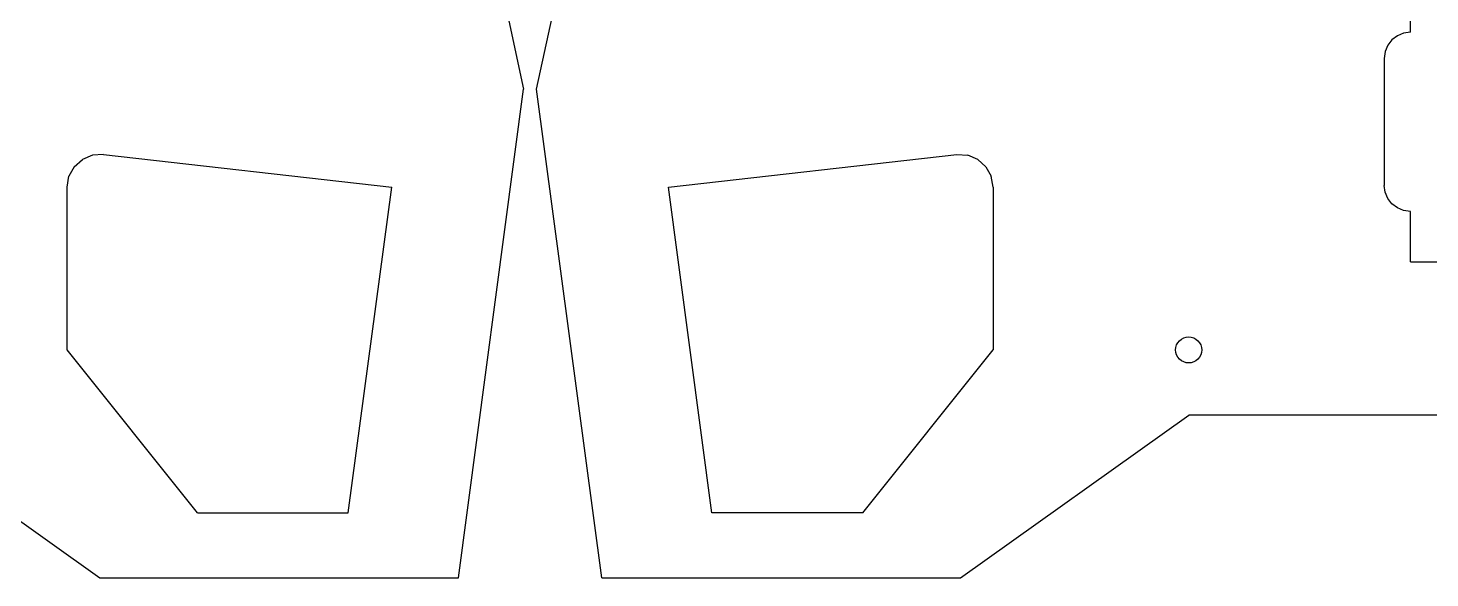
# Model space of a CAD drawing. Header units: metres. Extents: x -70 to 657, y -377 to 70.
# Drawn here: x 144 to 359, y -377 to -292.6 of the extents above; entities that cross this region are included whole.
import ezdxf

# ---------------------------------------------------------------- set-up
doc = ezdxf.new("R2010")
doc.units = ezdxf.units.M

msp = doc.modelspace()

# ---------------------------------------------------------------- linework, layer by layer
for p, q in [((205, -232), (220, -302)), ((222, -302), (237, -232)), ((356, -293.25), (356, -285.5)), ((353.17, -294.42), (352.54, -295.25)), ((354, -293.79), (353.17, -294.42)), ((354.96, -293.39), (354, -293.79)), ((356, -293.25), (354.96, -293.39)), ((352.14, -296.21), (352, -297.25)), ((352.54, -295.25), (352.14, -296.21)), ((352, -297.25), (352, -316.75)), ((210, -377), (220, -302)), ((232, -377), (222, -302)), ((151.09, -313.88), (150.28, -315.35)), ((151.09, -313.88), (152.34, -312.77)), ((153.88, -312.13), (152.34, -312.77)), ((155.56, -312.03), (153.88, -312.13)), ((155.56, -312.03), (199.79, -317)), ((242.21, -317), (286.44, -312.03)), ((286.44, -312.03), (288.11, -312.13)), ((289.66, -312.77), (288.11, -312.13)), ((289.66, -312.77), (290.91, -313.88)), ((290.91, -313.88), (291.72, -315.35)), ((150, -317), (150.28, -315.35)), ((292, -317), (291.72, -315.35)), ((150, -342), (150, -317)), ((193.12, -367), (199.79, -317)), ((248.88, -367), (242.21, -317)), ((292, -317), (292, -342)), ((352.14, -317.79), (352, -316.75)), ((352.54, -318.75), (352.14, -317.79)), ((353.17, -319.58), (352.54, -318.75)), ((354, -320.21), (353.17, -319.58)), ((354.96, -320.61), (354, -320.21)), ((356, -320.75), (354.96, -320.61)), ((356, -328.5), (356, -320.75)), ((356, -328.5), (362, -328.5)), ((320, -342), (320.04, -341.61)), ((320.04, -341.61), (320.15, -341.23)), ((320.15, -341.23), (320.34, -340.89)), ((320.34, -340.89), (320.59, -340.59)), ((320.59, -340.59), (320.89, -340.34)), ((320.89, -340.34), (321.23, -340.15)), ((321.23, -340.15), (321.61, -340.04)), ((321.61, -340.04), (322, -340)), ((322, -340), (322.39, -340.04)), ((322.39, -340.04), (322.77, -340.15)), ((322.77, -340.15), (323.11, -340.34)), ((323.11, -340.34), (323.41, -340.59)), ((323.41, -340.59), (323.66, -340.89)), ((323.66, -340.89), (323.85, -341.23)), ((323.85, -341.23), (323.96, -341.61)), ((323.96, -341.61), (324, -342)), ((170, -367), (150, -342)), ((272, -367), (292, -342)), ((320.04, -342.39), (320, -342)), ((320.15, -342.77), (320.04, -342.39)), ((320.34, -343.11), (320.15, -342.77)), ((320.59, -343.41), (320.34, -343.11)), ((320.89, -343.66), (320.59, -343.41)), ((321.23, -343.85), (320.89, -343.66)), ((321.61, -343.96), (321.23, -343.85)), ((322, -344), (321.61, -343.96)), ((322.39, -343.96), (322, -344)), ((322.77, -343.85), (322.39, -343.96)), ((323.11, -343.66), (322.77, -343.85)), ((323.41, -343.41), (323.11, -343.66)), ((323.66, -343.11), (323.41, -343.41)), ((323.85, -342.77), (323.66, -343.11)), ((323.96, -342.39), (323.85, -342.77)), ((324, -342), (323.96, -342.39)), ((120, -352), (155, -377)), ((287, -377), (322, -352)), ((412, -352), (322, -352)), ((170, -367), (193.12, -367)), ((272, -367), (248.88, -367)), ((155, -377), (210, -377)), ((232, -377), (287, -377))]:
    msp.add_line(p, q)

doc.saveas('drawing.dxf')
